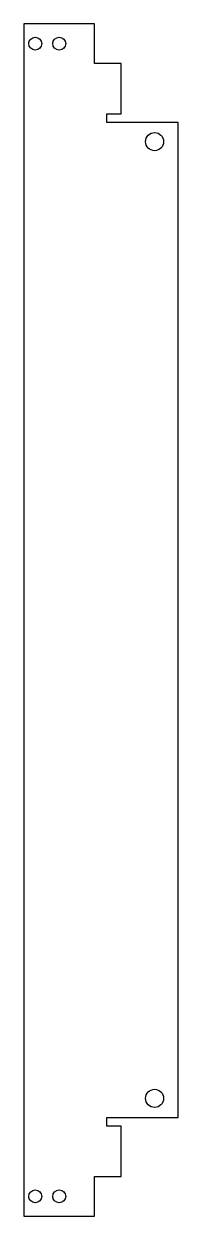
# Model space of a CAD drawing. Header units: millimetres. Extents: x -22 to 19, y -26 to 288.
import ezdxf

# ---------------------------------------------------------------- set-up
doc = ezdxf.new("R2010")
doc.units = ezdxf.units.MM

msp = doc.modelspace()

# ---------------------------------------------------------------- linework, layer by layer
msp.add_lwpolyline([(0, 0), (18.73, 0), (18.73, 262), (0, 262), (0, 264.29), (3.73, 264.29), (3.73, 277.6), (-3.27, 277.6), (-3.27, 288.03), (-21.87, 288.03), (-21.87, -26.03), (-3.27, -26.03), (-3.27, -15.6), (3.73, -15.6), (3.73, -2.29), (0, -2.29)], close=True)
for centre, radius in [((-18.87, 282.81), 1.7), ((-12.57, 282.81), 1.7), ((12.52, 257), 2.38), ((12.52, 5), 2.38), ((-18.87, -20.81), 1.7), ((-12.57, -20.81), 1.7)]:
    msp.add_circle(centre, radius)

doc.saveas('drawing.dxf')
